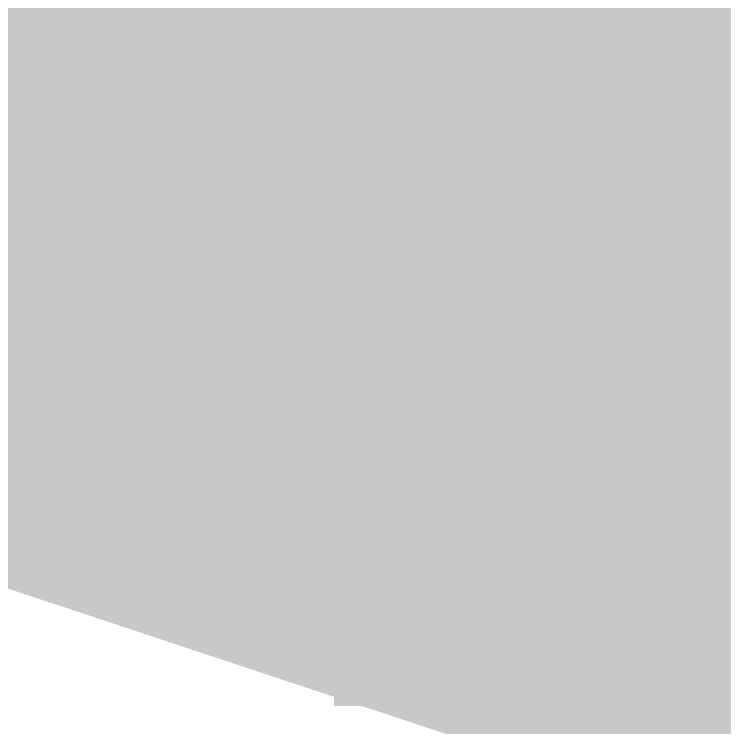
# Model space of a CAD drawing. Header units: millimetres. Extents: x 0 to 420, y 0 to 297.
# Drawn here: x 313.8134 to 313.8654, y 50.1188 to 50.171 of the extents above; entities that cross this region are included whole.
import ezdxf

# ---------------------------------------------------------------- set-up
doc = ezdxf.new("R2010")
doc.units = ezdxf.units.MM

msp = doc.modelspace()

# ---------------------------------------------------------------- hatches: boundary and pattern name
at = {"true_color": 0xebbf68}
msp.add_hatch(color=7, dxfattribs=at).paths.add_polyline_path([(313.339011, 50.344407), (313.330622, 50.32763), (313.322344, 50.311074), (313.314122, 50.294629), (313.896679, 50.101199), (314.516139, 50.036672), (315.703466, 50.045739), (315.703466, 50.054127), (315.703466, 50.062405), (315.703466, 50.070628), (315.745408, 50.079016), (315.786798, 50.087294), (315.827911, 50.095517), (315.827911, 50.103905), (315.827911, 50.112183), (315.827911, 50.120406), (315.432013, 50.131404), (315.036321, 50.146218), (314.640805, 50.166923), (314.609535, 50.168853), (314.595881, 50.169698), (314.58814, 50.170184), (314.553569, 50.172257), (314.518998, 50.174341), (314.484427, 50.176431), (314.45211, 50.178524), (314.420217, 50.180585), (314.38853, 50.182628), (314.337303, 50.186175), (314.286126, 50.190281), (314.235015, 50.195073), (314.180158, 50.213016), (314.144611, 50.222469), (314.097901, 50.231535), (314.053996, 50.238525), (314.034825, 50.241577), (314.023956, 50.243308), (313.996442, 50.247683), (313.969287, 50.252015), (313.94232, 50.256325), (313.913574, 50.260842), (313.885199, 50.265305), (313.857001, 50.26974), (313.684621, 50.296836), (313.512071, 50.322139)])
at = {"true_color": 0xe9c06d}
msp.add_hatch(color=7, dxfattribs=at).paths.add_polyline_path([(313.339011, 50.344407), (313.330622, 50.32763), (313.322344, 50.311074), (313.314122, 50.294629), (313.425135, 50.258214), (313.537177, 50.22826), (313.651094, 50.202664), (313.673836, 50.198004), (313.696274, 50.193411), (313.718568, 50.18885), (313.759323, 50.179966), (313.77712, 50.176081), (313.787212, 50.173867), (313.809296, 50.169349), (313.831092, 50.164887), (313.852745, 50.160452), (313.896436, 50.151578), (313.924563, 50.147648), (313.961236, 50.145295), (313.978013, 50.162072), (313.994569, 50.178628), (314.011014, 50.195073), (313.966746, 50.235067), (313.916235, 50.255671), (313.816183, 50.274543), (313.782241, 50.280011), (313.767419, 50.282392), (313.759013, 50.283727), (313.619322, 50.306356), (313.479399, 50.32654)])
at = {"true_color": 0xb6a36d}
msp.add_hatch(color=7, dxfattribs=at).paths.add_polyline_path([(313.662568, 50.170184), (313.662568, 50.161795), (313.662568, 50.153517), (313.662568, 50.145295), (313.721287, 50.145295), (313.779233, 50.145295), (313.836791, 50.145295), (313.836791, 50.153683), (313.836791, 50.161961), (313.836791, 50.170184), (313.778071, 50.170184), (313.720126, 50.170184)])
at = {"true_color": 0xffe57f}
msp.add_hatch(color=7, dxfattribs=at).paths.add_polyline_path([(313.836791, 50.145295), (313.836791, 50.136906), (313.836791, 50.128628), (313.836791, 50.120406), (313.878733, 50.120406), (313.920123, 50.120406), (313.961236, 50.120406), (313.961236, 50.128794), (313.961236, 50.137072), (313.961236, 50.145295), (313.919293, 50.145295), (313.877904, 50.145295)])

doc.saveas('drawing.dxf')
